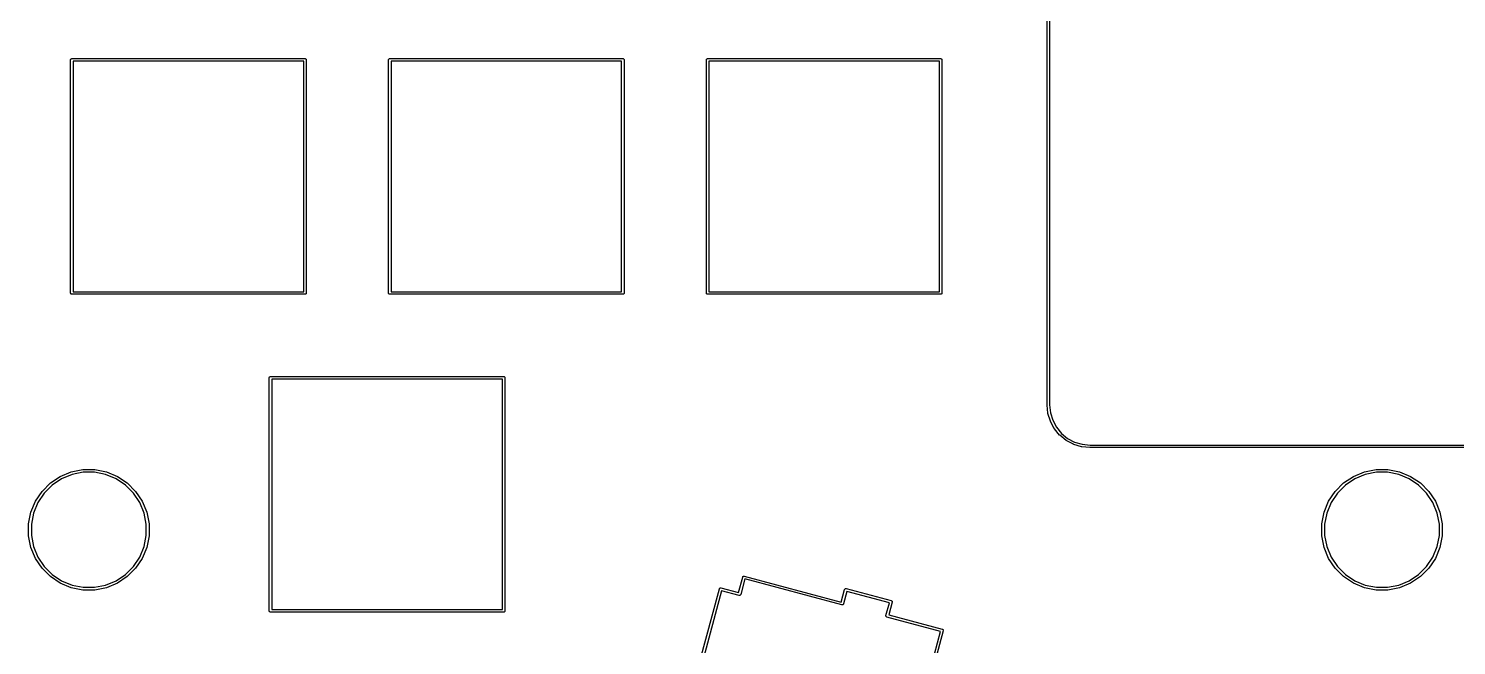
# Model space of a CAD drawing. Extents: x 22 to 393, y -205 to -25.
# Drawn here: x 121.4 to 207, y -151.9 to -115 of the extents above; entities that cross this region are included whole.
import ezdxf

# ---------------------------------------------------------------- set-up
doc = ezdxf.new("R2010")
doc.units = 0
doc.layers.add('BLACK', color=7, linetype='CONTINUOUS')

msp = doc.modelspace()

# ---------------------------------------------------------------- linework, layer by layer
at = {"layer": 'BLACK', "linetype": 'CONTINUOUS'}
for p, q in [((182.575, -97.4963), (182.575, -137.5)), ((182.425, -137.5), (182.425, -97.6587)), ((123.907, -116.84), (123.909, -116.825)), ((123.908, -116.844), (123.907, -116.84)), ((123.908, -130.806), (123.908, -116.844)), ((123.909, -116.825), (123.913, -116.811)), ((123.913, -116.811), (123.92, -116.797)), ((123.92, -116.797), (123.93, -116.786)), ((123.93, -116.786), (123.941, -116.776)), ((123.941, -116.776), (123.954, -116.769)), ((123.954, -116.769), (123.969, -116.765)), ((123.969, -116.765), (123.98, -116.764)), ((123.98, -116.764), (123.984, -116.763)), ((123.984, -116.763), (123.987, -116.764)), ((123.987, -116.764), (137.95, -116.764)), ((124.06, -116.916), (124.06, -130.734)), ((137.878, -116.916), (124.06, -116.916)), ((137.878, -130.734), (137.878, -116.916)), ((137.95, -116.764), (137.954, -116.763)), ((137.954, -116.763), (137.957, -116.764)), ((137.957, -116.764), (137.969, -116.765)), ((137.969, -116.765), (137.983, -116.769)), ((137.983, -116.769), (137.996, -116.776)), ((137.996, -116.776), (138.008, -116.786)), ((138.008, -116.786), (138.017, -116.797)), ((138.017, -116.797), (138.024, -116.811)), ((138.024, -116.811), (138.029, -116.825)), ((138.029, -116.825), (138.03, -116.84)), ((138.03, -116.84), (138.03, -116.844)), ((138.03, -116.844), (138.03, -130.806)), ((142.957, -116.84), (142.959, -116.825)), ((142.958, -116.844), (142.957, -116.84)), ((142.958, -130.806), (142.958, -116.844)), ((142.959, -116.825), (142.963, -116.811)), ((142.963, -116.811), (142.97, -116.797)), ((142.97, -116.797), (142.98, -116.786)), ((142.98, -116.786), (142.991, -116.776)), ((142.991, -116.776), (143.004, -116.769)), ((143.004, -116.769), (143.019, -116.765)), ((143.019, -116.765), (143.03, -116.764)), ((143.03, -116.764), (143.034, -116.763)), ((143.034, -116.763), (143.037, -116.764)), ((143.037, -116.764), (157, -116.764)), ((143.11, -116.916), (143.11, -130.734)), ((156.928, -116.916), (143.11, -116.916)), ((156.928, -130.734), (156.928, -116.916)), ((157, -116.764), (157.004, -116.763)), ((157.004, -116.763), (157.007, -116.764)), ((157.007, -116.764), (157.019, -116.765)), ((157.019, -116.765), (157.033, -116.769)), ((157.033, -116.769), (157.046, -116.776)), ((157.046, -116.776), (157.058, -116.786)), ((157.058, -116.786), (157.067, -116.797)), ((157.067, -116.797), (157.074, -116.811)), ((157.074, -116.811), (157.079, -116.825)), ((157.079, -116.825), (157.08, -116.84)), ((157.08, -116.84), (157.08, -116.844)), ((157.08, -116.844), (157.08, -130.806)), ((162.007, -116.84), (162.009, -116.825)), ((162.008, -116.844), (162.007, -116.84)), ((162.008, -130.806), (162.008, -116.844)), ((162.009, -116.825), (162.013, -116.811)), ((162.013, -116.811), (162.02, -116.797)), ((162.02, -116.797), (162.03, -116.786)), ((162.03, -116.786), (162.041, -116.776)), ((162.041, -116.776), (162.054, -116.769)), ((162.054, -116.769), (162.069, -116.765)), ((162.069, -116.765), (162.08, -116.764)), ((162.08, -116.764), (162.084, -116.763)), ((162.084, -116.763), (162.087, -116.764)), ((162.087, -116.764), (176.05, -116.764)), ((162.16, -116.916), (162.16, -130.734)), ((175.978, -116.916), (162.16, -116.916)), ((175.978, -130.734), (175.978, -116.916)), ((176.05, -116.764), (176.054, -116.763)), ((176.054, -116.763), (176.057, -116.764)), ((176.057, -116.764), (176.069, -116.765)), ((176.069, -116.765), (176.083, -116.769)), ((176.083, -116.769), (176.096, -116.776)), ((176.096, -116.776), (176.108, -116.786)), ((176.108, -116.786), (176.117, -116.797)), ((176.117, -116.797), (176.124, -116.811)), ((176.124, -116.811), (176.129, -116.825)), ((176.129, -116.825), (176.13, -116.84)), ((176.13, -116.84), (176.13, -116.844)), ((176.13, -116.844), (176.13, -130.806)), ((123.907, -130.81), (123.908, -130.806)), ((123.909, -130.825), (123.907, -130.81)), ((123.913, -130.839), (123.909, -130.825)), ((123.92, -130.853), (123.913, -130.839)), ((123.93, -130.864), (123.92, -130.853)), ((123.941, -130.874), (123.93, -130.864)), ((123.954, -130.881), (123.941, -130.874)), ((123.969, -130.885), (123.954, -130.881)), ((123.984, -130.887), (123.969, -130.885)), ((123.987, -130.886), (123.984, -130.887)), ((137.95, -130.886), (123.987, -130.886)), ((124.06, -130.734), (137.878, -130.734)), ((137.954, -130.887), (137.95, -130.886)), ((137.957, -130.886), (137.954, -130.887)), ((137.969, -130.885), (137.957, -130.886)), ((137.983, -130.881), (137.969, -130.885)), ((137.996, -130.874), (137.983, -130.881)), ((138.008, -130.864), (137.996, -130.874)), ((138.017, -130.853), (138.008, -130.864)), ((138.024, -130.839), (138.017, -130.853)), ((138.029, -130.825), (138.024, -130.839)), ((138.03, -130.81), (138.029, -130.825)), ((138.03, -130.806), (138.03, -130.81)), ((142.957, -130.81), (142.958, -130.806)), ((142.959, -130.825), (142.957, -130.81)), ((142.963, -130.839), (142.959, -130.825)), ((142.97, -130.853), (142.963, -130.839)), ((142.98, -130.864), (142.97, -130.853)), ((142.991, -130.874), (142.98, -130.864)), ((143.004, -130.881), (142.991, -130.874)), ((143.019, -130.885), (143.004, -130.881)), ((143.034, -130.887), (143.019, -130.885)), ((143.037, -130.886), (143.034, -130.887)), ((157, -130.886), (143.037, -130.886)), ((143.11, -130.734), (156.928, -130.734)), ((157.004, -130.887), (157, -130.886)), ((157.007, -130.886), (157.004, -130.887)), ((157.019, -130.885), (157.007, -130.886)), ((157.033, -130.881), (157.019, -130.885)), ((157.046, -130.874), (157.033, -130.881)), ((157.058, -130.864), (157.046, -130.874)), ((157.067, -130.853), (157.058, -130.864)), ((157.074, -130.839), (157.067, -130.853)), ((157.079, -130.825), (157.074, -130.839)), ((157.08, -130.81), (157.079, -130.825)), ((157.08, -130.806), (157.08, -130.81)), ((162.007, -130.81), (162.008, -130.806)), ((162.009, -130.825), (162.007, -130.81)), ((162.013, -130.839), (162.009, -130.825)), ((162.02, -130.853), (162.013, -130.839)), ((162.03, -130.864), (162.02, -130.853)), ((162.041, -130.874), (162.03, -130.864)), ((162.054, -130.881), (162.041, -130.874)), ((162.069, -130.885), (162.054, -130.881)), ((162.084, -130.887), (162.069, -130.885)), ((162.087, -130.886), (162.084, -130.887)), ((176.05, -130.886), (162.087, -130.886)), ((162.16, -130.734), (175.978, -130.734)), ((176.054, -130.887), (176.05, -130.886)), ((176.057, -130.886), (176.054, -130.887)), ((176.069, -130.885), (176.057, -130.886)), ((176.083, -130.881), (176.069, -130.885)), ((176.096, -130.874), (176.083, -130.881)), ((176.108, -130.864), (176.096, -130.874)), ((176.117, -130.853), (176.108, -130.864)), ((176.124, -130.839), (176.117, -130.853)), ((176.129, -130.825), (176.124, -130.839)), ((176.13, -130.81), (176.129, -130.825)), ((176.13, -130.806), (176.13, -130.81)), ((135.813, -135.89), (135.815, -135.875)), ((135.814, -135.894), (135.813, -135.89)), ((135.814, -149.856), (135.814, -135.894)), ((135.815, -135.875), (135.819, -135.861)), ((135.819, -135.861), (135.826, -135.847)), ((135.826, -135.847), (135.836, -135.836)), ((135.836, -135.836), (135.847, -135.826)), ((135.847, -135.826), (135.861, -135.819)), ((135.861, -135.819), (135.875, -135.815)), ((135.875, -135.815), (135.886, -135.814)), ((135.886, -135.814), (135.89, -135.813)), ((135.89, -135.813), (135.894, -135.814)), ((135.894, -135.814), (149.856, -135.814)), ((135.966, -135.966), (135.966, -149.784)), ((149.784, -135.966), (135.966, -135.966)), ((149.784, -149.784), (149.784, -135.966)), ((149.856, -135.814), (149.86, -135.813)), ((149.86, -135.813), (149.864, -135.814)), ((149.864, -135.814), (149.875, -135.815)), ((149.875, -135.815), (149.889, -135.819)), ((149.889, -135.819), (149.903, -135.826)), ((149.903, -135.826), (149.914, -135.836)), ((149.914, -135.836), (149.924, -135.847)), ((149.924, -135.847), (149.931, -135.861)), ((149.931, -135.861), (149.935, -135.875)), ((149.935, -135.875), (149.937, -135.89)), ((149.937, -135.89), (149.936, -135.894)), ((149.936, -135.894), (149.936, -149.856)), ((182.425, -137.501), (182.425, -137.5)), ((182.425, -137.5), (182.425, -137.5)), ((182.425, -137.504), (182.425, -137.501)), ((182.425, -137.518), (182.425, -137.504)), ((182.425, -137.504), (182.425, -137.504)), ((182.425, -137.521), (182.425, -137.518)), ((182.425, -137.524), (182.425, -137.521)), ((182.425, -137.525), (182.425, -137.524)), ((182.476, -138.011), (182.425, -137.525)), ((182.575, -137.5), (182.575, -137.513)), ((182.575, -137.513), (182.625, -137.988)), ((182.478, -138.017), (182.476, -138.011)), ((182.479, -138.024), (182.478, -138.017)), ((182.479, -138.025), (182.479, -138.024)), ((182.624, -138.491), (182.479, -138.025)), ((182.626, -138.497), (182.624, -138.491)), ((182.625, -137.988), (182.765, -138.44)), ((182.629, -138.504), (182.626, -138.497)), ((182.861, -138.934), (182.629, -138.504)), ((182.629, -138.504), (182.629, -138.504)), ((182.765, -138.44), (182.99, -138.856)), ((182.865, -138.939), (182.861, -138.934)), ((182.869, -138.945), (182.865, -138.939)), ((182.87, -138.946), (182.869, -138.945)), ((183.181, -139.322), (182.87, -138.946)), ((182.99, -138.856), (183.292, -139.22)), ((183.185, -139.327), (183.181, -139.322)), ((183.19, -139.331), (183.185, -139.327)), ((183.191, -139.332), (183.19, -139.331)), ((183.569, -139.64), (183.191, -139.332)), ((183.191, -139.332), (183.191, -139.332)), ((183.191, -139.332), (183.191, -139.332)), ((183.292, -139.22), (183.658, -139.52)), ((183.575, -139.644), (183.569, -139.64)), ((183.58, -139.648), (183.575, -139.644)), ((183.581, -139.649), (183.58, -139.648)), ((184.012, -139.878), (183.581, -139.649)), ((183.581, -139.649), (183.581, -139.649)), ((183.581, -139.649), (183.581, -139.649)), ((183.658, -139.52), (184.076, -139.742)), ((184.018, -139.88), (184.012, -139.878)), ((184.025, -139.883), (184.018, -139.88)), ((184.026, -139.883), (184.025, -139.883)), ((184.493, -140.024), (184.026, -139.883)), ((184.026, -139.883), (184.026, -139.883)), ((184.026, -139.883), (184.026, -139.883)), ((184.076, -139.742), (184.529, -139.878)), ((184.499, -140.026), (184.493, -140.024)), ((184.506, -140.027), (184.499, -140.026)), ((184.507, -140.027), (184.506, -140.027)), ((184.993, -140.075), (184.507, -140.027)), ((184.529, -139.878), (185.004, -139.925)), ((184.996, -140.075), (184.993, -140.075)), ((184.993, -140.075), (184.993, -140.075)), ((220.004, -140.075), (184.996, -140.075)), ((185.004, -139.925), (220, -139.925)), ((122.697, -142.194), (123.289, -141.798)), ((123.369, -141.948), (122.805, -142.325)), ((123.289, -141.798), (123.946, -141.526)), ((123.995, -141.688), (123.369, -141.948)), ((123.946, -141.526), (124.644, -141.387)), ((124.661, -141.556), (123.995, -141.688)), ((124.644, -141.387), (125.356, -141.387)), ((125.339, -141.556), (124.661, -141.556)), ((126.005, -141.688), (125.339, -141.556)), ((125.356, -141.387), (126.054, -141.526)), ((126.631, -141.948), (126.005, -141.688)), ((126.054, -141.526), (126.711, -141.798)), ((127.195, -142.325), (126.631, -141.948)), ((126.711, -141.798), (127.303, -142.194)), ((200.197, -142.194), (200.789, -141.798)), ((200.869, -141.948), (200.305, -142.325)), ((200.789, -141.798), (201.446, -141.526)), ((201.495, -141.688), (200.869, -141.948)), ((201.446, -141.526), (202.144, -141.387)), ((202.161, -141.556), (201.495, -141.688)), ((202.144, -141.387), (202.856, -141.387)), ((202.839, -141.556), (202.161, -141.556)), ((203.505, -141.688), (202.839, -141.556)), ((202.856, -141.387), (203.554, -141.526)), ((204.131, -141.948), (203.505, -141.688)), ((203.554, -141.526), (204.211, -141.798)), ((204.695, -142.325), (204.131, -141.948)), ((204.211, -141.798), (204.803, -142.194)), ((121.798, -143.289), (122.194, -142.697)), ((122.325, -142.805), (121.948, -143.369)), ((122.194, -142.697), (122.697, -142.194)), ((122.805, -142.325), (122.325, -142.805)), ((127.675, -142.805), (127.195, -142.325)), ((127.303, -142.194), (127.806, -142.697)), ((128.052, -143.369), (127.675, -142.805)), ((127.806, -142.697), (128.202, -143.289)), ((199.298, -143.289), (199.694, -142.697)), ((199.825, -142.805), (199.448, -143.369)), ((199.694, -142.697), (200.197, -142.194)), ((200.305, -142.325), (199.825, -142.805)), ((205.175, -142.805), (204.695, -142.325)), ((204.803, -142.194), (205.306, -142.697)), ((205.552, -143.369), (205.175, -142.805)), ((205.306, -142.697), (205.702, -143.289)), ((121.526, -143.946), (121.798, -143.289)), ((121.948, -143.369), (121.688, -143.995)), ((128.312, -143.995), (128.052, -143.369)), ((128.202, -143.289), (128.474, -143.946)), ((199.026, -143.946), (199.298, -143.289)), ((199.448, -143.369), (199.188, -143.995)), ((205.812, -143.995), (205.552, -143.369)), ((205.702, -143.289), (205.974, -143.946)), ((121.387, -144.644), (121.526, -143.946)), ((121.688, -143.995), (121.556, -144.661)), ((128.444, -144.661), (128.312, -143.995)), ((128.474, -143.946), (128.613, -144.644)), ((198.887, -144.644), (199.026, -143.946)), ((199.188, -143.995), (199.056, -144.661)), ((205.944, -144.661), (205.812, -143.995)), ((205.974, -143.946), (206.113, -144.644)), ((121.387, -145.356), (121.387, -144.644)), ((121.526, -146.054), (121.387, -145.356)), ((121.556, -144.661), (121.556, -145.339)), ((121.556, -145.339), (121.688, -146.005)), ((128.312, -146.005), (128.444, -145.339)), ((128.444, -145.339), (128.444, -144.661)), ((128.613, -145.356), (128.474, -146.054)), ((128.613, -144.644), (128.613, -145.356)), ((198.887, -145.356), (198.887, -144.644)), ((199.026, -146.054), (198.887, -145.356)), ((199.056, -144.661), (199.056, -145.339)), ((199.056, -145.339), (199.188, -146.005)), ((205.812, -146.005), (205.944, -145.339)), ((205.944, -145.339), (205.944, -144.661)), ((206.113, -145.356), (205.974, -146.054)), ((206.113, -144.644), (206.113, -145.356)), ((121.798, -146.711), (121.526, -146.054)), ((121.688, -146.005), (121.948, -146.631)), ((128.052, -146.631), (128.312, -146.005)), ((128.474, -146.054), (128.202, -146.711)), ((199.298, -146.711), (199.026, -146.054)), ((199.188, -146.005), (199.448, -146.631)), ((205.552, -146.631), (205.812, -146.005)), ((205.974, -146.054), (205.702, -146.711)), ((122.194, -147.303), (121.798, -146.711)), ((121.948, -146.631), (122.325, -147.195)), ((127.675, -147.195), (128.052, -146.631)), ((128.202, -146.711), (127.806, -147.303)), ((199.694, -147.303), (199.298, -146.711)), ((199.448, -146.631), (199.825, -147.195)), ((205.175, -147.195), (205.552, -146.631)), ((205.702, -146.711), (205.306, -147.303)), ((122.697, -147.806), (122.194, -147.303)), ((122.325, -147.195), (122.805, -147.675)), ((123.289, -148.202), (122.697, -147.806)), ((122.805, -147.675), (123.369, -148.052)), ((126.631, -148.052), (127.195, -147.675)), ((127.303, -147.806), (126.711, -148.202)), ((127.195, -147.675), (127.675, -147.195)), ((127.806, -147.303), (127.303, -147.806)), ((163.936, -148.764), (164.185, -147.836)), ((164.313, -147.945), (164.065, -148.874)), ((164.185, -147.836), (164.186, -147.832)), ((164.186, -147.832), (164.187, -147.828)), ((164.187, -147.828), (164.191, -147.818)), ((164.187, -147.828), (164.187, -147.828)), ((164.191, -147.818), (164.199, -147.805)), ((164.199, -147.805), (164.209, -147.794)), ((164.209, -147.794), (164.221, -147.785)), ((164.221, -147.785), (164.235, -147.779)), ((164.235, -147.779), (164.25, -147.776)), ((164.25, -147.776), (164.265, -147.775)), ((164.265, -147.775), (164.279, -147.778)), ((164.279, -147.778), (164.283, -147.779)), ((164.283, -147.779), (170.094, -149.336)), ((170.124, -149.502), (164.313, -147.945)), ((200.197, -147.806), (199.694, -147.303)), ((199.825, -147.195), (200.305, -147.675)), ((200.789, -148.202), (200.197, -147.806)), ((200.305, -147.675), (200.869, -148.052)), ((204.131, -148.052), (204.695, -147.675)), ((204.803, -147.806), (204.211, -148.202)), ((204.695, -147.675), (205.175, -147.195)), ((205.306, -147.303), (204.803, -147.806)), ((123.946, -148.474), (123.289, -148.202)), ((123.369, -148.052), (123.995, -148.312)), ((124.644, -148.613), (123.946, -148.474)), ((123.995, -148.312), (124.661, -148.444)), ((125.356, -148.613), (124.644, -148.613)), ((124.661, -148.444), (125.339, -148.444)), ((125.339, -148.444), (126.005, -148.312)), ((126.054, -148.474), (125.356, -148.613)), ((126.005, -148.312), (126.631, -148.052)), ((126.711, -148.202), (126.054, -148.474)), ((161.605, -152.948), (162.787, -148.539)), ((162.915, -148.649), (161.771, -152.918)), ((162.787, -148.535), (162.789, -148.532)), ((162.787, -148.539), (162.787, -148.535)), ((162.789, -148.532), (162.793, -148.521)), ((162.789, -148.532), (162.789, -148.532)), ((162.793, -148.521), (162.801, -148.509)), ((162.801, -148.509), (162.811, -148.498)), ((162.811, -148.498), (162.823, -148.489)), ((162.823, -148.489), (162.837, -148.483)), ((162.837, -148.483), (162.851, -148.479)), ((162.851, -148.479), (162.866, -148.479)), ((162.866, -148.479), (162.881, -148.481)), ((162.881, -148.481), (162.885, -148.483)), ((162.885, -148.483), (163.936, -148.764)), ((163.967, -148.93), (162.915, -148.649)), ((164.059, -148.892), (164.051, -148.904)), ((164.063, -148.881), (164.059, -148.892)), ((164.064, -148.877), (164.063, -148.881)), ((164.063, -148.881), (164.063, -148.881)), ((164.065, -148.874), (164.064, -148.877)), ((170.094, -149.336), (170.297, -148.579)), ((170.425, -148.689), (170.222, -149.446)), ((170.297, -148.576), (170.299, -148.572)), ((170.297, -148.579), (170.297, -148.576)), ((170.299, -148.572), (170.303, -148.561)), ((170.299, -148.572), (170.299, -148.572)), ((170.303, -148.561), (170.311, -148.549)), ((170.311, -148.549), (170.321, -148.538)), ((170.321, -148.538), (170.333, -148.529)), ((170.333, -148.529), (170.34, -148.526)), ((170.333, -148.529), (170.333, -148.529)), ((170.333, -148.529), (170.333, -148.529)), ((170.34, -148.526), (170.347, -148.523)), ((170.347, -148.523), (170.35, -148.522)), ((170.35, -148.522), (170.361, -148.519)), ((170.361, -148.519), (170.376, -148.519)), ((170.376, -148.519), (170.387, -148.521)), ((170.387, -148.521), (170.387, -148.521)), ((170.387, -148.521), (170.391, -148.521)), ((170.391, -148.521), (170.395, -148.523)), ((170.395, -148.523), (173.086, -149.244)), ((172.977, -149.372), (170.425, -148.689)), ((201.446, -148.474), (200.789, -148.202)), ((200.869, -148.052), (201.495, -148.312)), ((202.144, -148.613), (201.446, -148.474)), ((201.495, -148.312), (202.161, -148.444)), ((202.856, -148.613), (202.144, -148.613)), ((202.161, -148.444), (202.839, -148.444)), ((202.839, -148.444), (203.505, -148.312)), ((203.554, -148.474), (202.856, -148.613)), ((203.505, -148.312), (204.131, -148.052)), ((204.211, -148.202), (203.554, -148.474)), ((163.97, -148.932), (163.967, -148.93)), ((163.982, -148.934), (163.97, -148.932)), ((163.985, -148.934), (163.982, -148.934)), ((164, -148.934), (163.985, -148.934)), ((163.985, -148.934), (163.985, -148.934)), ((164.015, -148.93), (164, -148.934)), ((164.028, -148.924), (164.015, -148.93)), ((164.04, -148.915), (164.028, -148.924)), ((164.051, -148.904), (164.04, -148.915)), ((170.128, -149.503), (170.124, -149.502)), ((170.14, -149.505), (170.128, -149.503)), ((170.143, -149.506), (170.14, -149.505)), ((170.158, -149.505), (170.143, -149.506)), ((170.143, -149.506), (170.143, -149.506)), ((170.172, -149.502), (170.158, -149.505)), ((170.186, -149.496), (170.172, -149.502)), ((170.198, -149.487), (170.186, -149.496)), ((170.209, -149.476), (170.198, -149.487)), ((170.216, -149.463), (170.209, -149.476)), ((170.22, -149.453), (170.216, -149.463)), ((170.222, -149.449), (170.22, -149.453)), ((170.22, -149.453), (170.22, -149.453)), ((170.222, -149.446), (170.222, -149.449)), ((172.774, -150.129), (172.977, -149.372)), ((173.143, -149.342), (172.94, -150.099)), ((173.086, -149.244), (173.09, -149.245)), ((173.09, -149.245), (173.093, -149.246)), ((173.093, -149.246), (173.093, -149.246)), ((173.093, -149.246), (173.104, -149.25)), ((173.104, -149.25), (173.117, -149.258)), ((173.117, -149.258), (173.128, -149.268)), ((173.128, -149.268), (173.136, -149.28)), ((173.136, -149.28), (173.143, -149.294)), ((173.143, -149.294), (173.143, -149.294)), ((173.143, -149.294), (173.146, -149.308)), ((173.144, -149.338), (173.143, -149.342)), ((173.145, -149.335), (173.144, -149.338)), ((173.147, -149.324), (173.145, -149.335)), ((173.145, -149.335), (173.145, -149.335)), ((173.146, -149.308), (173.147, -149.324)), ((135.813, -149.86), (135.814, -149.856)), ((135.815, -149.875), (135.813, -149.86)), ((135.819, -149.889), (135.815, -149.875)), ((135.826, -149.903), (135.819, -149.889)), ((135.836, -149.914), (135.826, -149.903)), ((135.847, -149.924), (135.836, -149.914)), ((135.861, -149.931), (135.847, -149.924)), ((135.875, -149.935), (135.861, -149.931)), ((135.89, -149.937), (135.875, -149.935)), ((135.894, -149.936), (135.89, -149.937)), ((149.856, -149.936), (135.894, -149.936)), ((135.966, -149.784), (149.784, -149.784)), ((149.86, -149.937), (149.856, -149.936)), ((149.864, -149.936), (149.86, -149.937)), ((149.875, -149.935), (149.864, -149.936)), ((149.889, -149.931), (149.875, -149.935)), ((149.903, -149.924), (149.889, -149.931)), ((149.914, -149.914), (149.903, -149.924)), ((149.924, -149.903), (149.914, -149.914)), ((149.931, -149.889), (149.924, -149.903)), ((149.935, -149.875), (149.931, -149.889)), ((149.937, -149.86), (149.935, -149.875)), ((149.936, -149.856), (149.937, -149.86)), ((172.77, -150.148), (172.773, -150.133)), ((172.771, -150.163), (172.77, -150.148)), ((172.77, -150.148), (172.77, -150.148)), ((172.774, -150.177), (172.771, -150.163)), ((172.773, -150.133), (172.774, -150.129)), ((172.78, -150.191), (172.774, -150.177)), ((172.789, -150.203), (172.78, -150.191)), ((172.8, -150.213), (172.789, -150.203)), ((172.813, -150.221), (172.8, -150.213)), ((172.827, -150.227), (172.813, -150.221)), ((172.83, -150.227), (172.827, -150.227)), ((176.041, -151.087), (172.83, -150.227)), ((172.94, -150.099), (176.15, -150.959)), ((174.358, -157.368), (176.041, -151.087)), ((176.207, -151.057), (174.486, -157.478)), ((176.15, -150.959), (176.154, -150.96)), ((176.154, -150.96), (176.158, -150.961)), ((176.158, -150.961), (176.158, -150.961)), ((176.158, -150.961), (176.168, -150.965)), ((176.168, -150.965), (176.181, -150.973)), ((176.181, -150.973), (176.192, -150.983)), ((176.192, -150.983), (176.201, -150.995)), ((176.201, -150.995), (176.207, -151.009)), ((176.207, -151.009), (176.21, -151.024)), ((176.208, -151.053), (176.207, -151.057)), ((176.211, -151.039), (176.208, -151.053)), ((176.21, -151.024), (176.211, -151.039))]:
    msp.add_line(p, q, dxfattribs=at)

doc.saveas('drawing.dxf')
